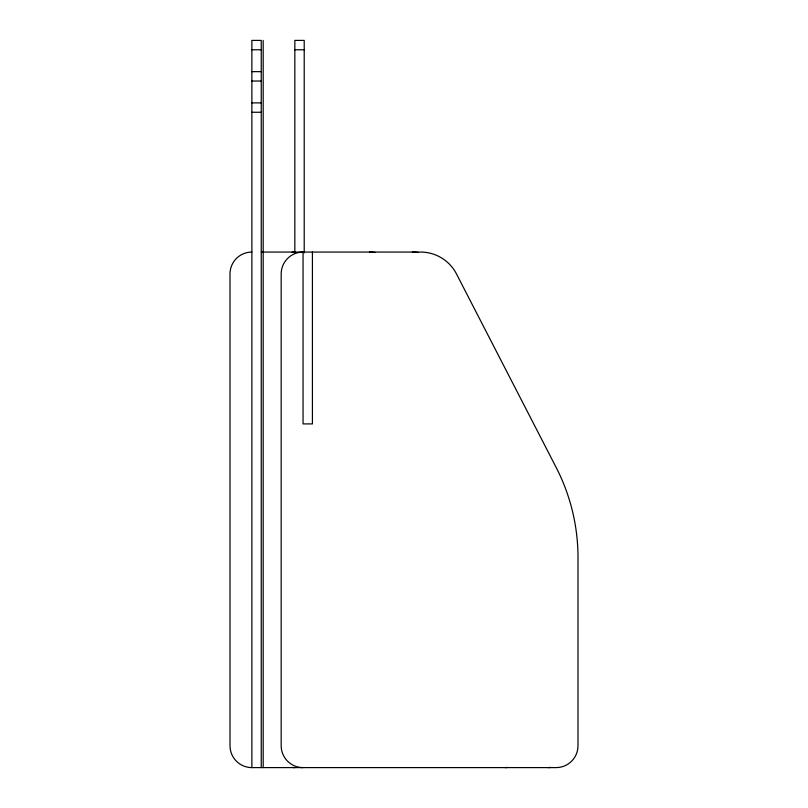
<?xml version="1.0" encoding="UTF-8"?>
<svg xmlns="http://www.w3.org/2000/svg" width="808" height="808" viewBox="0 0 808 808"><rect width="100%" height="100%" fill="white"/><g stroke="black" fill="none" stroke-linecap="round" stroke-linejoin="round"><path stroke-width="1.21" d="M251.874 49.773L261.247 49.773M294.839 49.773L304.212 49.773M251.874 71.649L261.247 71.649M251.874 81.022L261.247 81.022M251.874 102.889L261.247 102.889M251.874 112.262L261.247 112.262M261.247 252.066L420.604 252.066A40.35 40.35 0 0 1 456.48 273.932L556.126 467.377A196.99 196.99 0 0 1 578.003 557.591L578.003 745.734A21.866 21.866 0 0 1 556.126 767.6L251.874 767.6A21.866 21.866 0 0 1 229.997 745.734L229.997 273.932A21.866 21.866 0 0 1 251.874 252.066M312.423 252.066L312.423 423.907L303.05 423.907L303.05 252.066A21.866 21.866 0 0 0 281.174 273.932L281.174 745.734A21.866 21.866 0 0 0 303.05 767.6M304.212 252.884L304.212 40.4L294.839 40.4L294.839 252.884M263.186 40.4L263.186 767.6M261.247 767.6L261.247 40.4L251.874 40.4L251.874 767.6M507.808 767.408A21.866 21.866 0 0 1 504.95 767.6M369.428 252.066A40.35 40.35 0 0 1 375.548 252.53M294.839 767.6A21.866 21.866 0 0 1 291.981 767.408M550.773 767.408A21.866 21.866 0 0 1 547.915 767.6M412.393 252.066A40.35 40.35 0 0 1 418.514 252.53M291.981 252.248A21.866 21.866 0 0 1 294.839 252.066"/></g></svg>
